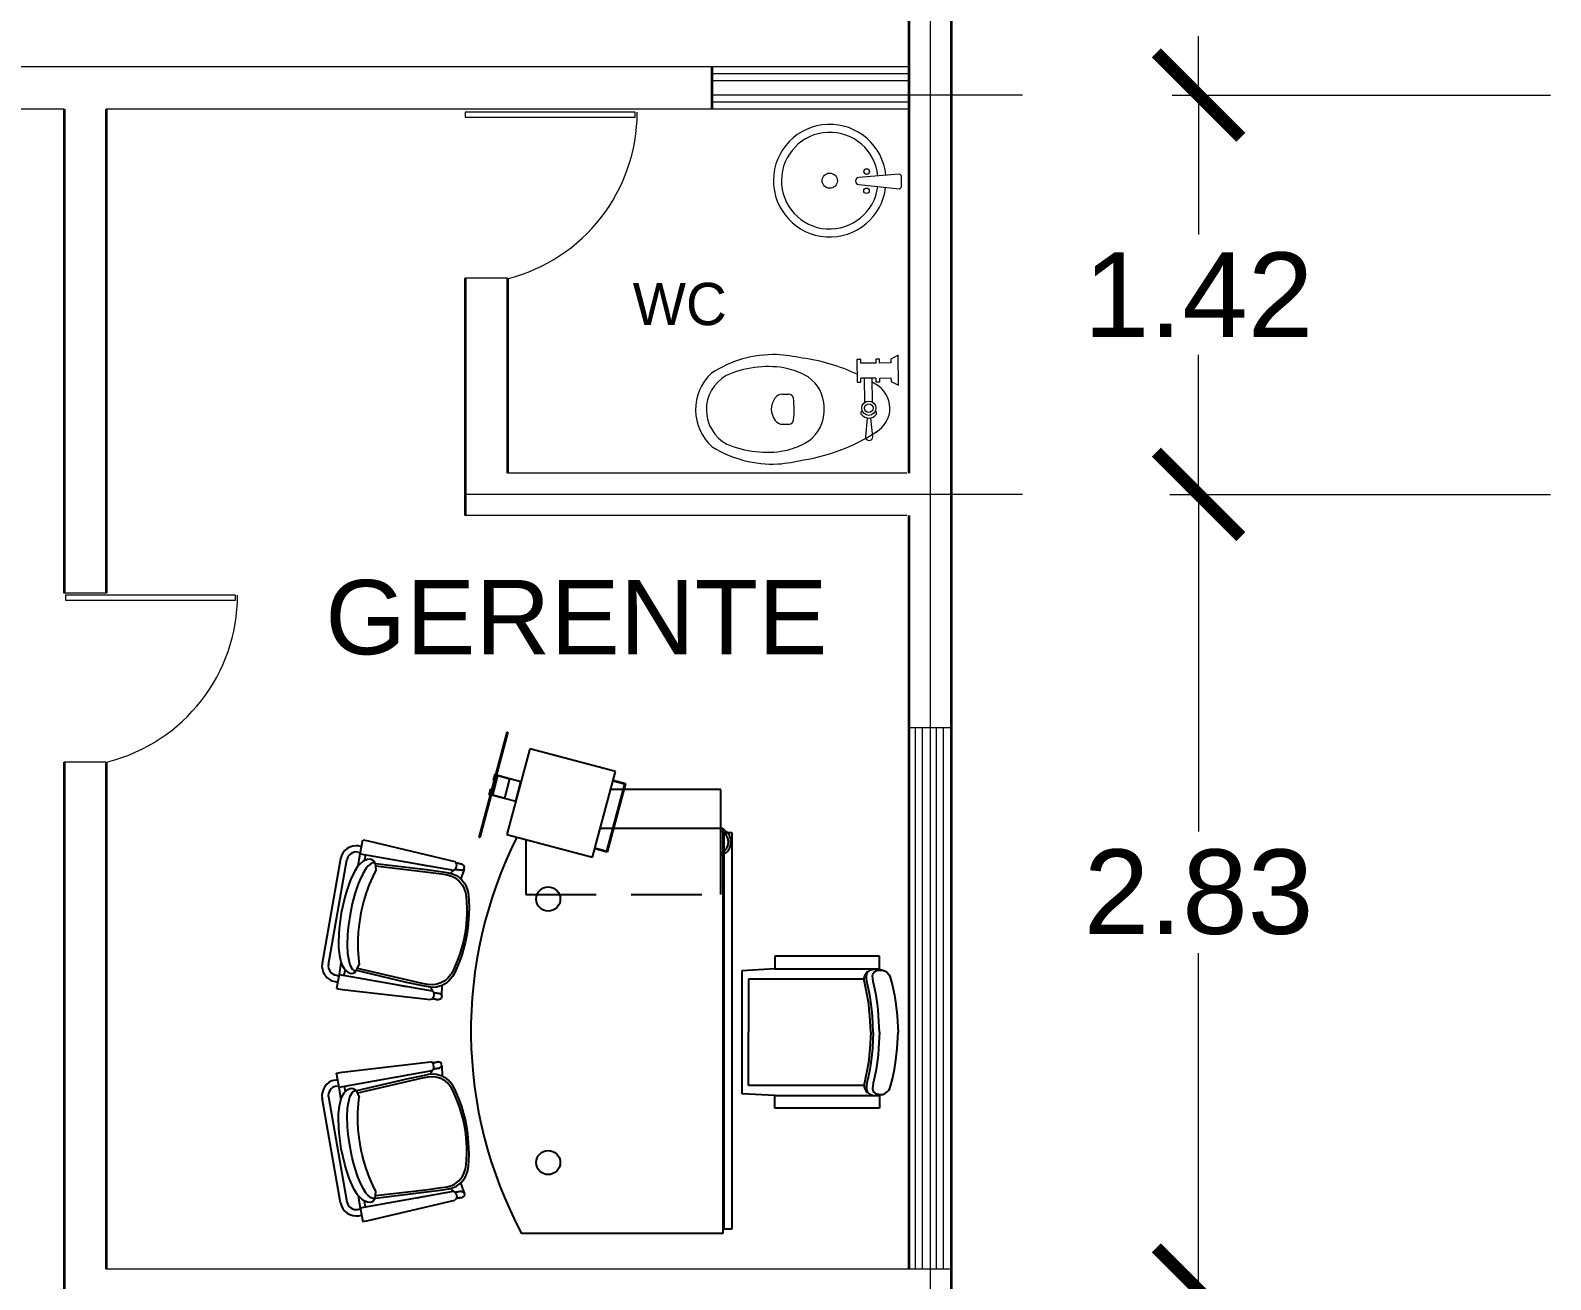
# Model space of a CAD drawing. Header units: inches. Extents: x 13 to 261, y -112 to -47.
# Drawn here: x 112.93 to 118.33, y -89.88 to -85.45 of the extents above; entities that cross this region are included whole.
import ezdxf

# ---------------------------------------------------------------- set-up
doc = ezdxf.new("R2010")
doc.units = ezdxf.units.IN
doc.header["$MEASUREMENT"] = 0
doc.linetypes.add('ACAD_ISO04W100', pattern=[30, 24, -3, 0, -3])
doc.linetypes.add('HIDDEN', pattern=[0.375, 0.25, -0.125])
for name, color, linetype, lineweight in [('COTAS', 192, 'Continuous', 13), ('EJES', 1, 'ACAD_ISO04W100', 13), ('ESCALERAS', 182, 'Continuous', 18), ('MUE', 41, 'Continuous', 13), ('MUROS', 5, 'Continuous', 35), ('puerta', 23, 'Continuous', 9), ('TEXTOS', 124, 'Continuous', 30), ('VENTANAS', 4, 'Continuous', 13)]:
    doc.layers.add(name, color=color, linetype=linetype, lineweight=lineweight)
doc.styles.add('COTAS', font='ARIALUNI.TTF', dxfattribs={"height": 0.3})
doc.styles.add('TEXTOS', font='ARIALUNI.TTF', dxfattribs={"height": 0.36})

# ---------------------------------------------------------------- blocks, each defined once
blk = doc.blocks.new('_ArchTick')
at = {"color": 0, "linetype": 'ByBlock', "const_width": 0.15}
blk.add_lwpolyline([(-0.5, -0.5), (0.5, 0.5)], dxfattribs=at)

msp = doc.modelspace()

# ---------------------------------------------------------------- linework, layer by layer
at = {"linetype": 'Continuous'}
for p, q in [((114.5242, -88.3134), (114.6243, -87.9396)), ((114.627, -87.9403), (114.5268, -88.3141)), ((114.6243, -87.9396), (114.627, -87.9403)), ((114.7046, -87.9984), (114.623, -88.3027)), ((115.0088, -88.0799), (114.7046, -87.9984)), ((114.5862, -88.0925), (114.5676, -88.162)), ((114.5728, -88.1634), (114.5914, -88.0939)), ((114.5798, -88.0884), (114.574, -88.1101)), ((114.5783, -88.1113), (114.5842, -88.0896)), ((114.5842, -88.0896), (114.5798, -88.0884)), ((114.6731, -88.1157), (114.5862, -88.0925)), ((114.5914, -88.0939), (114.6329, -88.105)), ((114.9273, -88.3842), (115.0088, -88.0799)), ((114.56, -88.1623), (114.5658, -88.1406)), ((114.5702, -88.1418), (114.5644, -88.1635)), ((114.5658, -88.1406), (114.5702, -88.1418)), ((114.574, -88.1101), (114.5783, -88.1113)), ((114.6329, -88.105), (114.6142, -88.1745)), ((114.6545, -88.1853), (114.6731, -88.1157)), ((115.0414, -88.1236), (114.9773, -88.3626)), ((115.0441, -88.122), (114.9789, -88.3654)), ((115.3829, -88.1431), (114.9919, -88.1431)), ((115.0001, -88.1125), (115.0414, -88.1236)), ((115.0007, -88.1103), (115.0441, -88.122)), ((115.3829, -88.2804), (115.3829, -88.1431)), ((114.5644, -88.1635), (114.56, -88.1623)), ((114.5676, -88.162), (114.6545, -88.1853)), ((114.6142, -88.1745), (114.5728, -88.1634)), ((114.623, -88.3027), (114.9273, -88.3842)), ((114.9551, -88.2804), (115.3901, -88.2804)), ((115.3901, -88.2804), (115.3901, -89.7204)), ((115.3946, -89.7046), (115.3946, -88.2961)), ((115.3946, -88.2961), (115.4216, -88.2961)), ((115.4216, -88.2961), (115.4216, -89.7046)), ((114.0941, -88.3658), (114.1035, -88.3675)), ((114.098, -88.3437), (114.1075, -88.3454)), ((114.1027, -88.372), (114.1117, -88.3226)), ((114.1117, -88.3226), (114.1307, -88.326)), ((114.1307, -88.326), (114.4387, -88.3993)), ((114.5268, -88.3141), (114.5242, -88.3134)), ((114.9789, -88.3654), (114.9355, -88.3538)), ((114.9773, -88.3626), (114.936, -88.3516)), ((114.0328, -88.3893), (113.9672, -88.7616)), ((113.9894, -88.7655), (114.055, -88.3932)), ((114.093, -88.4174), (114.0804, -88.4372)), ((114.1005, -88.409), (114.093, -88.4174)), ((114.0953, -88.4128), (114.1027, -88.372)), ((114.1122, -88.3991), (114.1005, -88.409)), ((114.1027, -88.372), (114.4333, -88.4304)), ((114.1187, -88.3952), (114.1122, -88.3991)), ((114.1215, -88.3754), (114.1179, -88.394)), ((114.1288, -88.3914), (114.1187, -88.3952)), ((114.1306, -88.415), (114.1237, -88.423)), ((114.1378, -88.3909), (114.1288, -88.3914)), ((114.1411, -88.4066), (114.1306, -88.415)), ((114.1422, -88.3918), (114.1378, -88.3909)), ((114.1468, -88.4044), (114.1411, -88.4066)), ((114.1483, -88.3951), (114.1422, -88.3918)), ((114.1528, -88.4041), (114.1468, -88.4044)), ((114.1536, -88.4009), (114.1483, -88.3951)), ((114.156, -88.4049), (114.1528, -88.4041)), ((114.156, -88.4049), (114.1536, -88.4009)), ((114.156, -88.4049), (114.1579, -88.43)), ((114.1561, -88.4064), (114.3372, -88.4278)), ((114.1568, -88.4149), (114.3338, -88.4358)), ((114.3043, -88.4076), (114.3412, -88.4141)), ((114.4432, -88.4034), (114.4387, -88.3993)), ((114.4388, -88.428), (114.4432, -88.4208)), ((114.4449, -88.4115), (114.4432, -88.4034)), ((114.4432, -88.4208), (114.4449, -88.4115)), ((114.4474, -88.4053), (114.4434, -88.4046)), ((114.4474, -88.4053), (114.4646, -88.4083)), ((114.4646, -88.4083), (114.4474, -88.4053)), ((114.4732, -88.4155), (114.4646, -88.4083)), ((114.4732, -88.4155), (114.4646, -88.4083)), ((114.4712, -88.4267), (114.4732, -88.4155)), ((114.4712, -88.4266), (114.4732, -88.4155)), ((114.0686, -88.4623), (114.0628, -88.4768)), ((114.0804, -88.4372), (114.0686, -88.4623)), ((114.0995, -88.4677), (114.0938, -88.4822)), ((114.1113, -88.4427), (114.0995, -88.4677)), ((114.1237, -88.423), (114.1113, -88.4427)), ((114.147, -88.4526), (114.1346, -88.4813)), ((114.1579, -88.43), (114.147, -88.4526)), ((114.3338, -88.4358), (114.391, -88.4434)), ((114.3372, -88.4278), (114.3958, -88.4357)), ((114.391, -88.4434), (114.411, -88.4467)), ((114.3958, -88.4357), (114.4164, -88.4391)), ((114.411, -88.4467), (114.4274, -88.4511)), ((114.4164, -88.4391), (114.4334, -88.4437)), ((114.4235, -88.4406), (114.4344, -88.4299)), ((114.4274, -88.4511), (114.4373, -88.4559)), ((114.4333, -88.4304), (114.4388, -88.428)), ((114.4334, -88.4437), (114.4437, -88.4486)), ((114.4373, -88.4559), (114.4529, -88.4675)), ((114.4396, -88.4268), (114.4435, -88.4275)), ((114.4607, -88.4304), (114.4435, -88.4275)), ((114.4435, -88.4275), (114.4607, -88.4304)), ((114.4437, -88.4486), (114.46, -88.4606)), ((114.4502, -88.4286), (114.4492, -88.4285)), ((114.4529, -88.4675), (114.4648, -88.4819)), ((114.46, -88.4606), (114.4724, -88.4757)), ((114.4712, -88.4267), (114.4601, -88.4607)), ((114.4607, -88.4304), (114.4712, -88.4266)), ((114.4607, -88.4304), (114.4712, -88.4266)), ((114.0472, -88.5262), (114.0352, -88.5816)), ((114.0521, -88.5088), (114.0472, -88.5262)), ((114.0628, -88.4768), (114.0521, -88.5088)), ((114.083, -88.5143), (114.0781, -88.5316)), ((114.0938, -88.4822), (114.083, -88.5143)), ((114.1238, -88.5107), (114.1153, -88.538)), ((114.1346, -88.4813), (114.1238, -88.5107)), ((114.4648, -88.4819), (114.4695, -88.49)), ((114.4695, -88.49), (114.4761, -88.5096)), ((114.4724, -88.4757), (114.4772, -88.4841)), ((114.4761, -88.5096), (114.4782, -88.5238)), ((114.4772, -88.4841), (114.4841, -88.5046)), ((114.4782, -88.5238), (114.4806, -88.5642)), ((114.4841, -88.5046), (114.4863, -88.5194)), ((114.4863, -88.5194), (114.4888, -88.5616)), ((114.0352, -88.5816), (114.0275, -88.6378)), ((114.0737, -88.5497), (114.0661, -88.587)), ((114.0781, -88.5316), (114.0737, -88.5497)), ((114.1072, -88.5704), (114.1035, -88.589)), ((114.1081, -88.5657), (114.1072, -88.5704)), ((114.1092, -88.561), (114.1081, -88.5657)), ((114.1153, -88.538), (114.1092, -88.561)), ((114.4806, -88.5642), (114.4804, -88.5876)), ((114.4888, -88.5616), (114.4886, -88.586)), ((114.0604, -88.6247), (114.0585, -88.6432)), ((114.0661, -88.587), (114.0604, -88.6247)), ((114.0985, -88.6216), (114.0956, -88.6499)), ((114.1019, -88.5983), (114.0985, -88.6216)), ((114.1035, -88.589), (114.1019, -88.5983)), ((114.4769, -88.6349), (114.4733, -88.6583)), ((114.4804, -88.5876), (114.4769, -88.6349)), ((114.4849, -88.6352), (114.4813, -88.6596)), ((114.4886, -88.586), (114.4849, -88.6352)), ((114.0262, -88.6558), (114.0253, -88.6896)), ((114.0253, -88.6896), (114.0258, -88.7051)), ((114.0275, -88.6378), (114.0262, -88.6558)), ((114.0571, -88.6612), (114.0563, -88.695)), ((114.0585, -88.6432), (114.0571, -88.6612)), ((114.0956, -88.6499), (114.0942, -88.6786)), ((114.0942, -88.6786), (114.0943, -88.7099)), ((114.4686, -88.6815), (114.4559, -88.727)), ((114.4763, -88.6838), (114.463, -88.7314)), ((114.4733, -88.6583), (114.4686, -88.6815)), ((114.4813, -88.6596), (114.4763, -88.6838)), ((114.0258, -88.7051), (114.0283, -88.7327)), ((114.0283, -88.7327), (114.0334, -88.7557)), ((114.0563, -88.695), (114.0577, -88.725)), ((114.0577, -88.725), (114.0592, -88.7382)), ((114.0592, -88.7382), (114.0642, -88.7609)), ((114.0943, -88.7099), (114.0961, -88.7411)), ((114.0961, -88.7411), (114.0986, -88.7661)), ((114.4559, -88.727), (114.448, -88.7491)), ((114.463, -88.7314), (114.4548, -88.7544)), ((115.5749, -88.7357), (115.5749, -88.7807)), ((115.9469, -88.7357), (115.5749, -88.7357)), ((115.9469, -88.7807), (115.9469, -88.7357)), ((114.0341, -88.7597), (114.0271, -88.8005)), ((114.0334, -88.7557), (114.0375, -88.7661)), ((114.0375, -88.7661), (114.0452, -88.7795)), ((114.0452, -88.7795), (114.0499, -88.7853)), ((114.0459, -88.8038), (114.049, -88.7851)), ((114.0499, -88.7853), (114.0581, -88.7923)), ((114.0581, -88.7923), (114.0664, -88.7959)), ((114.0642, -88.7609), (114.0679, -88.7708)), ((114.0664, -88.7959), (114.0708, -88.7965)), ((114.0679, -88.7708), (114.0749, -88.7822)), ((114.0708, -88.7965), (114.0776, -88.7955)), ((114.0749, -88.7822), (114.0795, -88.7862)), ((114.0776, -88.7955), (114.0847, -88.7919)), ((114.0795, -88.7862), (114.085, -88.7886)), ((114.0847, -88.7919), (114.0882, -88.7889)), ((114.085, -88.7886), (114.0882, -88.7889)), ((114.0884, -88.7879), (114.0989, -88.7649)), ((114.2666, -88.8283), (114.0893, -88.7865)), ((114.2662, -88.8196), (114.0928, -88.7788)), ((114.425, -88.7989), (114.4121, -88.8151)), ((114.4319, -88.7862), (114.425, -88.7989)), ((114.438, -88.7931), (114.4308, -88.8063)), ((114.448, -88.7491), (114.4319, -88.7862)), ((114.4548, -88.7544), (114.438, -88.7931)), ((115.5749, -88.7807), (115.4579, -88.7874)), ((115.4579, -88.7874), (115.4579, -89.2239)), ((115.5749, -88.7807), (115.9469, -88.7807)), ((115.8975, -88.799), (115.904, -88.7901)), ((115.9008, -88.799), (115.9027, -88.7949)), ((115.9027, -88.7949), (115.9053, -88.7912)), ((115.9053, -88.7912), (115.9085, -88.7882)), ((115.9085, -88.7882), (115.9123, -88.7856)), ((115.9123, -88.7856), (115.9209, -88.7823)), ((115.9209, -88.7823), (115.9302, -88.7811)), ((115.9226, -88.8002), (115.9242, -88.7966)), ((115.9242, -88.7966), (115.9264, -88.7934)), ((115.9264, -88.7934), (115.9292, -88.7907)), ((115.9292, -88.7907), (115.9325, -88.7885)), ((115.9302, -88.7811), (115.9397, -88.7816)), ((115.9325, -88.7885), (115.9368, -88.7868)), ((115.9368, -88.7868), (115.9425, -88.7856)), ((115.9397, -88.7816), (115.9489, -88.7829)), ((115.9425, -88.7856), (115.958, -88.7847)), ((115.9489, -88.7829), (115.9578, -88.7853)), ((115.9578, -88.7853), (115.9664, -88.7889)), ((115.9664, -88.7889), (115.9739, -88.7939)), ((115.9739, -88.7939), (115.98, -88.8005)), ((114.013, -88.8255), (114.0226, -88.8272)), ((114.0169, -88.8034), (114.0264, -88.8051)), ((114.0271, -88.8005), (114.0187, -88.85)), ((114.0187, -88.85), (114.0377, -88.8534)), ((114.0271, -88.8005), (114.3577, -88.8588)), ((114.2287, -88.836), (114.2656, -88.8426)), ((114.3225, -88.832), (114.2662, -88.8196)), ((114.3244, -88.8409), (114.2666, -88.8283)), ((114.3424, -88.8358), (114.3225, -88.832)), ((114.3448, -88.8448), (114.3244, -88.8409)), ((114.3593, -88.8373), (114.3424, -88.8358)), ((114.3623, -88.8463), (114.3448, -88.8448)), ((114.3521, -88.8458), (114.3586, -88.8596)), ((114.3703, -88.8362), (114.3593, -88.8373)), ((114.3738, -88.8452), (114.3623, -88.8463)), ((114.3889, -88.8306), (114.3703, -88.8362)), ((114.3932, -88.8394), (114.3738, -88.8452)), ((114.405, -88.8212), (114.3889, -88.8306)), ((114.3921, -88.8752), (114.3933, -88.8394)), ((114.41, -88.8295), (114.3932, -88.8394)), ((114.4121, -88.8151), (114.405, -88.8212)), ((114.4174, -88.8232), (114.41, -88.8295)), ((114.4308, -88.8063), (114.4174, -88.8232)), ((115.8899, -88.8167), (115.481, -88.8167)), ((115.481, -88.8167), (115.481, -89.0057)), ((115.8922, -88.8135), (115.8932, -88.8078)), ((115.8924, -88.8215), (115.8922, -88.8135)), ((115.8939, -88.8319), (115.8924, -88.8215)), ((115.8932, -88.8078), (115.8975, -88.799)), ((115.8967, -88.8448), (115.8939, -88.8319)), ((115.9028, -88.8741), (115.8967, -88.8448)), ((115.8998, -88.8049), (115.9008, -88.799)), ((115.9002, -88.8138), (115.8998, -88.8049)), ((115.9019, -88.8256), (115.9002, -88.8138)), ((115.9049, -88.8404), (115.9019, -88.8256)), ((115.9117, -88.8731), (115.9049, -88.8404)), ((115.9219, -88.8057), (115.9226, -88.8002)), ((115.9224, -88.8142), (115.9219, -88.8057)), ((115.9242, -88.8259), (115.9224, -88.8142)), ((115.9273, -88.8406), (115.9242, -88.8259)), ((115.934, -88.8733), (115.9273, -88.8406)), ((115.98, -88.8005), (115.9827, -88.8059)), ((115.9827, -88.8059), (115.9858, -88.8143)), ((115.9858, -88.8143), (115.9927, -88.8406)), ((115.9927, -88.8406), (115.9994, -88.8733)), ((114.0377, -88.8534), (114.3523, -88.8898)), ((114.3578, -88.8875), (114.3523, -88.8898)), ((114.3577, -88.8588), (114.3622, -88.8629)), ((114.3622, -88.8804), (114.3578, -88.8875)), ((114.3624, -88.8871), (114.3585, -88.8864)), ((114.3622, -88.8629), (114.3638, -88.8711)), ((114.3638, -88.8711), (114.3622, -88.8804)), ((114.3624, -88.8643), (114.3664, -88.865)), ((114.3624, -88.8871), (114.3796, -88.8902)), ((114.3796, -88.8902), (114.3624, -88.8871)), ((114.3835, -88.8681), (114.3664, -88.865)), ((114.3664, -88.865), (114.3835, -88.8681)), ((114.3731, -88.8662), (114.372, -88.866)), ((114.3902, -88.8864), (114.3796, -88.8902)), ((114.3902, -88.8864), (114.3796, -88.8902)), ((114.3835, -88.8681), (114.3921, -88.8753)), ((114.3835, -88.8681), (114.3921, -88.8753)), ((114.3921, -88.8752), (114.3902, -88.8864)), ((114.3921, -88.8753), (114.3902, -88.8864)), ((115.9079, -88.906), (115.9028, -88.8741)), ((115.9101, -88.9246), (115.9079, -88.906)), ((115.9169, -88.9061), (115.9117, -88.8731)), ((115.921, -88.9476), (115.9169, -88.9061)), ((115.9392, -88.9063), (115.934, -88.8733)), ((115.9414, -88.9249), (115.9392, -88.9063)), ((115.9994, -88.8733), (116.0046, -88.9063)), ((116.0046, -88.9063), (116.0087, -88.9478)), ((115.912, -88.9475), (115.9101, -88.9246)), ((115.9154, -89.0058), (115.912, -88.9475)), ((115.9244, -89.0059), (115.921, -88.9476)), ((115.9433, -88.9478), (115.9414, -88.9249)), ((115.9467, -89.0061), (115.9433, -88.9478)), ((116.0087, -88.9478), (116.0121, -89.0061)), ((115.481, -89.1947), (115.481, -89.0057)), ((115.9154, -89.0056), (115.912, -89.0639)), ((115.9244, -89.0055), (115.921, -89.0638)), ((115.9467, -89.0053), (115.9433, -89.0636)), ((116.0087, -89.0636), (116.0121, -89.0053)), ((115.912, -89.0639), (115.9101, -89.0868)), ((115.921, -89.0638), (115.9169, -89.1053)), ((115.9433, -89.0636), (115.9414, -89.0865)), ((116.0046, -89.1051), (116.0087, -89.0636)), ((114.0377, -89.1474), (114.3523, -89.111)), ((114.3578, -89.1133), (114.3523, -89.111)), ((114.3622, -89.1204), (114.3578, -89.1133)), ((114.3624, -89.1137), (114.3585, -89.1144)), ((114.3638, -89.1297), (114.3622, -89.1204)), ((114.3624, -89.1137), (114.3796, -89.1106)), ((114.3796, -89.1106), (114.3624, -89.1137)), ((114.3902, -89.1144), (114.3796, -89.1106)), ((114.3902, -89.1144), (114.3796, -89.1106)), ((114.3921, -89.1256), (114.3902, -89.1144)), ((114.3921, -89.1255), (114.3902, -89.1144)), ((115.9079, -89.1054), (115.9028, -89.1373)), ((115.9101, -89.0868), (115.9079, -89.1054)), ((115.9169, -89.1053), (115.9117, -89.1383)), ((115.9392, -89.1051), (115.934, -89.1381)), ((115.9414, -89.0865), (115.9392, -89.1051)), ((115.9994, -89.1381), (116.0046, -89.1051)), ((114.013, -89.1752), (114.0226, -89.1736)), ((114.0187, -89.1507), (114.0377, -89.1474)), ((114.0271, -89.2003), (114.0187, -89.1507)), ((114.0271, -89.2003), (114.3577, -89.142)), ((114.2666, -89.1725), (114.0893, -89.2142)), ((114.2287, -89.1647), (114.2656, -89.1582)), ((114.3225, -89.1687), (114.2662, -89.1811)), ((114.3244, -89.1598), (114.2666, -89.1725)), ((114.3424, -89.165), (114.3225, -89.1687)), ((114.3448, -89.156), (114.3244, -89.1598)), ((114.3593, -89.1635), (114.3424, -89.165)), ((114.3623, -89.1545), (114.3448, -89.156)), ((114.3521, -89.1549), (114.3586, -89.1412)), ((114.3577, -89.142), (114.3622, -89.1379)), ((114.3703, -89.1646), (114.3593, -89.1635)), ((114.3622, -89.1379), (114.3638, -89.1297)), ((114.3738, -89.1556), (114.3623, -89.1545)), ((114.3624, -89.1365), (114.3664, -89.1358)), ((114.3835, -89.1327), (114.3664, -89.1358)), ((114.3664, -89.1358), (114.3835, -89.1327)), ((114.3889, -89.1701), (114.3703, -89.1646)), ((114.3731, -89.1346), (114.372, -89.1348)), ((114.3932, -89.1614), (114.3738, -89.1556)), ((114.3835, -89.1327), (114.3921, -89.1255)), ((114.3835, -89.1327), (114.3921, -89.1255)), ((114.405, -89.1796), (114.3889, -89.1701)), ((114.3921, -89.1256), (114.3933, -89.1614)), ((114.41, -89.1712), (114.3932, -89.1614)), ((114.4174, -89.1775), (114.41, -89.1712)), ((115.8967, -89.1666), (115.8939, -89.1795)), ((115.9028, -89.1373), (115.8967, -89.1666)), ((115.9049, -89.171), (115.9019, -89.1858)), ((115.9117, -89.1383), (115.9049, -89.171)), ((115.9273, -89.1708), (115.9242, -89.1855)), ((115.934, -89.1381), (115.9273, -89.1708)), ((115.9858, -89.1971), (115.9927, -89.1708)), ((115.9927, -89.1708), (115.9994, -89.1381)), ((114.0169, -89.1974), (114.0264, -89.1957)), ((114.0341, -89.2411), (114.0271, -89.2003)), ((114.0375, -89.2346), (114.0452, -89.2213)), ((114.0452, -89.2213), (114.0499, -89.2155)), ((114.0459, -89.197), (114.049, -89.2157)), ((114.0499, -89.2155), (114.0581, -89.2085)), ((114.0581, -89.2085), (114.0664, -89.2048)), ((114.0642, -89.2399), (114.0679, -89.23)), ((114.0664, -89.2048), (114.0708, -89.2043)), ((114.0679, -89.23), (114.0749, -89.2186)), ((114.0708, -89.2043), (114.0776, -89.2052)), ((114.0749, -89.2186), (114.0795, -89.2145)), ((114.0776, -89.2052), (114.0847, -89.2089)), ((114.0795, -89.2145), (114.085, -89.2122)), ((114.0847, -89.2089), (114.0882, -89.2119)), ((114.085, -89.2122), (114.0882, -89.2119)), ((114.0884, -89.2129), (114.0989, -89.2358)), ((114.2662, -89.1811), (114.0928, -89.222)), ((114.4121, -89.1857), (114.405, -89.1796)), ((114.425, -89.2019), (114.4121, -89.1857)), ((114.4308, -89.1945), (114.4174, -89.1775)), ((114.4319, -89.2145), (114.425, -89.2019)), ((114.438, -89.2076), (114.4308, -89.1945)), ((114.448, -89.2517), (114.4319, -89.2145)), ((114.4548, -89.2464), (114.438, -89.2076)), ((115.5749, -89.2307), (115.4579, -89.2239)), ((115.8899, -89.1947), (115.481, -89.1947)), ((115.5749, -89.2757), (115.5749, -89.2307)), ((115.5749, -89.2307), (115.9469, -89.2307)), ((115.8924, -89.1899), (115.8922, -89.1979)), ((115.8922, -89.1979), (115.8932, -89.2036)), ((115.8939, -89.1795), (115.8924, -89.1899)), ((115.8932, -89.2036), (115.8975, -89.2124)), ((115.8975, -89.2124), (115.904, -89.2212)), ((115.9002, -89.1976), (115.8998, -89.2065)), ((115.8998, -89.2065), (115.9008, -89.2124)), ((115.9019, -89.1858), (115.9002, -89.1976)), ((115.9008, -89.2124), (115.9027, -89.2165)), ((115.9027, -89.2165), (115.9053, -89.2202)), ((115.9053, -89.2202), (115.9085, -89.2232)), ((115.9085, -89.2232), (115.9123, -89.2257)), ((115.9123, -89.2257), (115.9209, -89.2291)), ((115.9209, -89.2291), (115.9302, -89.2302)), ((115.9224, -89.1971), (115.9219, -89.2057)), ((115.9219, -89.2057), (115.9226, -89.2112)), ((115.9242, -89.1855), (115.9224, -89.1971)), ((115.9226, -89.2112), (115.9242, -89.2148)), ((115.9242, -89.2148), (115.9264, -89.218)), ((115.9264, -89.218), (115.9292, -89.2207)), ((115.9292, -89.2207), (115.9325, -89.2229)), ((115.9302, -89.2302), (115.9397, -89.2298)), ((115.9325, -89.2229), (115.9368, -89.2246)), ((115.9368, -89.2246), (115.9425, -89.2258)), ((115.9397, -89.2298), (115.9489, -89.2284)), ((115.9425, -89.2258), (115.958, -89.2266)), ((115.9469, -89.2307), (115.9469, -89.2757)), ((115.9489, -89.2284), (115.9578, -89.2261)), ((115.9578, -89.2261), (115.9664, -89.2225)), ((115.9664, -89.2225), (115.9739, -89.2175)), ((115.9739, -89.2175), (115.98, -89.2109)), ((115.98, -89.2109), (115.9827, -89.2055)), ((115.9827, -89.2055), (115.9858, -89.1971)), ((114.0328, -89.6115), (113.9672, -89.2392)), ((113.9894, -89.2353), (114.055, -89.6076)), ((114.0258, -89.2956), (114.0283, -89.268)), ((114.0283, -89.268), (114.0334, -89.2451)), ((114.0334, -89.2451), (114.0375, -89.2346)), ((114.0563, -89.3057), (114.0577, -89.2758)), ((114.0577, -89.2758), (114.0592, -89.2626)), ((114.0592, -89.2626), (114.0642, -89.2399)), ((114.0943, -89.2908), (114.0961, -89.2597)), ((114.0961, -89.2597), (114.0986, -89.2347)), ((114.4559, -89.2737), (114.448, -89.2517)), ((114.463, -89.2694), (114.4548, -89.2464)), ((114.4686, -89.3193), (114.4559, -89.2737)), ((114.4763, -89.3169), (114.463, -89.2694)), ((115.9469, -89.2757), (115.5749, -89.2757)), ((114.0253, -89.3112), (114.0258, -89.2956)), ((114.0262, -89.345), (114.0253, -89.3112)), ((114.0571, -89.3395), (114.0563, -89.3057)), ((114.0942, -89.3222), (114.0943, -89.2908)), ((114.0956, -89.3508), (114.0942, -89.3222)), ((114.4733, -89.3425), (114.4686, -89.3193)), ((114.4813, -89.3411), (114.4763, -89.3169)), ((114.0275, -89.363), (114.0262, -89.345)), ((114.0352, -89.4192), (114.0275, -89.363)), ((114.0585, -89.3575), (114.0571, -89.3395)), ((114.0604, -89.376), (114.0585, -89.3575)), ((114.0661, -89.4138), (114.0604, -89.376)), ((114.0985, -89.3792), (114.0956, -89.3508)), ((114.1019, -89.4025), (114.0985, -89.3792)), ((114.4769, -89.3659), (114.4733, -89.3425)), ((114.4804, -89.4131), (114.4769, -89.3659)), ((114.4849, -89.3655), (114.4813, -89.3411)), ((114.4886, -89.4148), (114.4849, -89.3655)), ((114.0472, -89.4746), (114.0352, -89.4192)), ((114.0737, -89.4511), (114.0661, -89.4138)), ((114.1035, -89.4118), (114.1019, -89.4025)), ((114.1072, -89.4304), (114.1035, -89.4118)), ((114.1081, -89.4351), (114.1072, -89.4304)), ((114.1092, -89.4397), (114.1081, -89.4351)), ((114.1153, -89.4627), (114.1092, -89.4397)), ((114.4782, -89.4769), (114.4806, -89.4366)), ((114.4806, -89.4366), (114.4804, -89.4131)), ((114.4863, -89.4813), (114.4888, -89.4392)), ((114.4888, -89.4392), (114.4886, -89.4148)), ((114.0521, -89.4919), (114.0472, -89.4746)), ((114.0628, -89.524), (114.0521, -89.4919)), ((114.0781, -89.4691), (114.0737, -89.4511)), ((114.083, -89.4865), (114.0781, -89.4691)), ((114.0938, -89.5186), (114.083, -89.4865)), ((114.1238, -89.4901), (114.1153, -89.4627)), ((114.1346, -89.5195), (114.1238, -89.4901)), ((114.4695, -89.5108), (114.4761, -89.4911)), ((114.4761, -89.4911), (114.4782, -89.4769)), ((114.4772, -89.5167), (114.4841, -89.4962)), ((114.4841, -89.4962), (114.4863, -89.4813)), ((114.0686, -89.5385), (114.0628, -89.524)), ((114.0804, -89.5636), (114.0686, -89.5385)), ((114.0995, -89.533), (114.0938, -89.5186)), ((114.1113, -89.5581), (114.0995, -89.533)), ((114.147, -89.5482), (114.1346, -89.5195)), ((114.1579, -89.5708), (114.147, -89.5482)), ((114.391, -89.5573), (114.411, -89.5541)), ((114.411, -89.5541), (114.4274, -89.5496)), ((114.4274, -89.5496), (114.4373, -89.5448)), ((114.4334, -89.5571), (114.4437, -89.5521)), ((114.4373, -89.5448), (114.4529, -89.5333)), ((114.4437, -89.5521), (114.46, -89.5401)), ((114.4529, -89.5333), (114.4648, -89.5189)), ((114.46, -89.5401), (114.4724, -89.5251)), ((114.4712, -89.5741), (114.4601, -89.54)), ((114.4648, -89.5189), (114.4695, -89.5108)), ((114.4724, -89.5251), (114.4772, -89.5167)), ((114.093, -89.5834), (114.0804, -89.5636)), ((114.1005, -89.5918), (114.093, -89.5834)), ((114.0953, -89.588), (114.1027, -89.6287)), ((114.1122, -89.6017), (114.1005, -89.5918)), ((114.1027, -89.6287), (114.4333, -89.5704)), ((114.1237, -89.5778), (114.1113, -89.5581)), ((114.1187, -89.6056), (114.1122, -89.6017)), ((114.1215, -89.6254), (114.1179, -89.6068)), ((114.1288, -89.6093), (114.1187, -89.6056)), ((114.1306, -89.5858), (114.1237, -89.5778)), ((114.1411, -89.5941), (114.1306, -89.5858)), ((114.1307, -89.6748), (114.4387, -89.6015)), ((114.1468, -89.5964), (114.1411, -89.5941)), ((114.1483, -89.6057), (114.1422, -89.6089)), ((114.1528, -89.5966), (114.1468, -89.5964)), ((114.1536, -89.5999), (114.1483, -89.6057)), ((114.156, -89.5959), (114.1528, -89.5966)), ((114.156, -89.5959), (114.1536, -89.5999)), ((114.156, -89.5959), (114.1579, -89.5708)), ((114.1561, -89.5944), (114.3372, -89.5729)), ((114.1568, -89.5859), (114.3338, -89.565)), ((114.3043, -89.5932), (114.3412, -89.5867)), ((114.3338, -89.565), (114.391, -89.5573)), ((114.3372, -89.5729), (114.3958, -89.5651)), ((114.3958, -89.5651), (114.4164, -89.5617)), ((114.4164, -89.5617), (114.4334, -89.5571)), ((114.4235, -89.5602), (114.4344, -89.5709)), ((114.4333, -89.5704), (114.4388, -89.5728)), ((114.4432, -89.5974), (114.4387, -89.6015)), ((114.4388, -89.5728), (114.4432, -89.58)), ((114.4396, -89.574), (114.4435, -89.5733)), ((114.4432, -89.58), (114.4449, -89.5892)), ((114.4449, -89.5892), (114.4432, -89.5974)), ((114.4474, -89.5954), (114.4434, -89.5961)), ((114.4607, -89.5703), (114.4435, -89.5733)), ((114.4435, -89.5733), (114.4607, -89.5703)), ((114.4474, -89.5954), (114.4646, -89.5925)), ((114.4646, -89.5925), (114.4474, -89.5954)), ((114.4502, -89.5721), (114.4492, -89.5723)), ((114.4607, -89.5703), (114.4712, -89.5742)), ((114.4607, -89.5703), (114.4712, -89.5742)), ((114.4732, -89.5853), (114.4646, -89.5925)), ((114.4732, -89.5853), (114.4646, -89.5925)), ((114.4712, -89.5741), (114.4732, -89.5853)), ((114.4712, -89.5742), (114.4732, -89.5853)), ((114.0941, -89.6349), (114.1035, -89.6333)), ((114.098, -89.6571), (114.1075, -89.6554)), ((114.1027, -89.6287), (114.1117, -89.6782)), ((114.1378, -89.6099), (114.1288, -89.6093)), ((114.1422, -89.6089), (114.1378, -89.6099)), ((114.1117, -89.6782), (114.1307, -89.6748)), ((115.4216, -89.7046), (115.3946, -89.7046)), ((115.3901, -89.7204), (114.6755, -89.7204))]:
    msp.add_line(p, q, dxfattribs=at)
at = {"linetype": 'HIDDEN'}
for p, q in [((115.3829, -88.5166), (115.3829, -88.2804)), ((114.6899, -88.3206), (114.6899, -88.5166)), ((114.6899, -88.5166), (115.3829, -88.5166))]:
    msp.add_line(p, q, dxfattribs=at)
at = {"linetype": 'Continuous'}
for centre in [(114.77, -88.5324), (114.77, -89.4684)]:
    msp.add_circle(centre, 0.0428, dxfattribs=at)
for centre, radius, start, end in [((116.0255, -89.0004), 1.53, 153.2733, 208.0725), ((114.0882, -88.3991), 0.0562, 79.9999, 169.9999), ((114.0882, -88.3991), 0.0338, 79.9999, 169.9999), ((114.0228, -88.7701), 0.0562, 169.9999, 259.9999), ((114.0228, -88.7701), 0.0338, 169.9999, 259.9999), ((114.0228, -89.2306), 0.0562, 100.0001, 190.0001), ((114.0228, -89.2306), 0.0338, 100.0001, 190.0001), ((114.0882, -89.6017), 0.0338, 190.0001, 280.0001), ((114.0882, -89.6017), 0.0562, 190.0001, 280.0001)]:
    msp.add_arc(centre, radius, start, end, dxfattribs=at)
at = {"linetype": 'HIDDEN'}
for radius, start, end in [(0.0506, 286.7833, 73.2167), (0.0416, 290.5607, 69.4393)]:
    msp.add_arc((115.3683, -88.3299), radius, start, end, dxfattribs=at)
at = {"layer": 'COTAS', "color": 1}
for p, q in [((116.9854, -85.6766), (118.3293, -85.6766)), ((117.0793, -85.6766), (117.0793, -86.1726)), ((117.0793, -87.0951), (117.0793, -86.599)), ((116.4543, -87.0951), (115.8293, -87.0951)), ((116.9775, -87.0951), (118.3293, -87.0951)), ((117.0793, -87.0951), (117.0793, -88.2926)), ((117.0793, -89.9216), (117.0793, -88.7241))]:
    msp.add_line(p, q, dxfattribs=at)
at = {"layer": 'EJES', "color": 1, "ltscale": 0.3}
msp.add_line((116.1257, -47.925), (116.1257, -92.7766), dxfattribs=at)
at = {"layer": 'ESCALERAS', "color": 1}
for p, q in [((117.0793, -85.6766), (117.0793, -85.4675)), ((116.4543, -85.6766), (115.8293, -85.6766))]:
    msp.add_line(p, q, dxfattribs=at)
at = {"layer": 'ESCALERAS'}
for p, q in [((116.0507, -85.5766), (109.2507, -85.5766)), ((113.0507, -85.7266), (109.4007, -85.7266)), ((114.6254, -85.7266), (113.2007, -85.7266)), ((116.0507, -85.7266), (114.6254, -85.7266)), ((114.6254, -86.3266), (114.4754, -86.3266)), ((116.0428, -87.0201), (114.6254, -87.0201)), ((116.0428, -87.0951), (114.4754, -87.0951)), ((116.0428, -87.1701), (114.4754, -87.1701)), ((114.6254, -87.1701), (114.4754, -87.1701)), ((113.2007, -87.4466), (113.0507, -87.4466)), ((116.0507, -87.923), (116.2007, -87.923)), ((113.2007, -88.0466), (113.0507, -88.0466)), ((116.2007, -89.8466), (113.2007, -89.8466))]:
    msp.add_line(p, q, dxfattribs=at)
at = {"layer": 'MUE'}
for p, q in [((115.8795, -86.6159), (115.8661, -86.6161)), ((115.8661, -86.6161), (115.8671, -86.6961)), ((115.8797, -86.6293), (115.8795, -86.6159)), ((115.933, -86.6286), (115.8797, -86.6293)), ((115.9462, -86.6151), (115.9329, -86.6153)), ((115.9329, -86.6153), (115.933, -86.6286)), ((115.9464, -86.6285), (115.9462, -86.6151)), ((115.9864, -86.628), (115.9464, -86.6285)), ((116.0128, -86.601), (115.9862, -86.6146)), ((115.9862, -86.6146), (115.9864, -86.628)), ((116.014, -86.7077), (116.0128, -86.601)), ((115.9337, -86.682), (115.8803, -86.6826)), ((115.8805, -86.696), (115.8803, -86.6826)), ((115.8947, -86.7677), (115.8936, -86.6825)), ((115.9213, -86.7674), (115.9203, -86.6822)), ((115.9337, -86.682), (115.9338, -86.6953)), ((115.947, -86.6818), (115.987, -86.6814)), ((115.9472, -86.6952), (115.947, -86.6818)), ((115.987, -86.6814), (115.9872, -86.6947)), ((115.8671, -86.6961), (115.8805, -86.696)), ((115.9338, -86.6953), (115.9472, -86.6952)), ((115.9872, -86.6947), (116.014, -86.7077)), ((115.8818, -86.811), (115.8817, -86.8008)), ((115.9352, -86.8104), (115.9351, -86.8002)), ((115.902, -86.8241), (115.8961, -86.8909)), ((115.9228, -86.8906), (115.9153, -86.824))]:
    msp.add_line(p, q, dxfattribs=at)
at = {"layer": 'MUE', "linetype": 'ByBlock'}
for p, q in [((115.6016, -86.7395), (115.6239, -86.7392)), ((115.6028, -86.846), (115.6251, -86.8457))]:
    msp.add_line(p, q, dxfattribs=at)
at = {"layer": 'MUE'}
msp.add_lwpolyline([(115.8732, -85.9947), (116.0157, -86.0098, 0.436434), (116.0239, -86.0024), (116.0243, -85.9656, 0.436434), (116.0164, -85.958), (115.8735, -85.9697, 1)], format="xyb", close=True, dxfattribs=at)
for centre, radius in [((115.7696, -85.9809), 0.027), ((115.9009, -85.9483), 0.00976), ((115.9001, -86.0167), 0.00976), ((115.9083, -86.7891), 0.0253), ((115.9083, -86.7891), 0.0153)]:
    msp.add_circle(centre, radius, dxfattribs=at)
for centre, radius, start, end in [((115.7696, -85.9809), 0.2, 5.4628, 353.1619), ((115.7696, -85.9809), 0.1717, 5.5927, 353.0319), ((115.8863, -86.7893), 0.097, 299.6704, 61.7049), ((115.9083, -86.7907), 0.0334, 217.5576, 323.8178), ((115.9095, -86.8908), 0.0133, 180.6877, 0.6877)]:
    msp.add_arc(centre, radius, start, end, dxfattribs=at)
at = {"layer": 'MUE', "linetype": 'ByBlock'}
for centre, radius, start, end in [((115.5714, -87.0041), 0.4055, 88.622, 123.1688), ((115.5382, -87.2633), 0.666, 78.397, 86.3083), ((115.5818, -87.2739), 0.6691, 64.7943, 82.2404), ((115.4709, -86.7943), 0.1776, 133.1239, 228.2515), ((115.4709, -86.7943), 0.1394, 119.8038, 241.5715), ((115.5511, -87.0055), 0.3642, 81.2415, 114.2332), ((115.5539, -86.918), 0.2775, 63.285, 79.0682), ((115.621, -86.7847), 0.1283, 6.9296, 63.285), ((115.602, -86.7728), 0.0333, 90.6877, 143.8178), ((115.6241, -86.7558), 0.0167, 7.3369, 90.6877), ((115.5818, -87.2739), 0.6691, 57.3053, 59.5919), ((115.6288, -86.7924), 0.0666, 143.8178, 217.5576), ((115.3103, -86.7962), 0.333, 354.0385, 7.3369), ((115.55, -86.7934), 0.1998, 354.4458, 6.9296), ((115.6025, -86.8127), 0.0333, 217.5576, 270.6877), ((115.6249, -86.8291), 0.0167, 270.6877, 354.0385), ((115.6212, -86.8003), 0.1283, 298.0904, 354.4458), ((115.5703, -86.3122), 0.6691, 279.135, 304.0701), ((115.5663, -86.5821), 0.4055, 238.2066, 272.7534), ((115.546, -86.5813), 0.3642, 247.1422, 280.1339), ((115.5509, -86.6687), 0.2775, 282.3072, 298.0904), ((115.527, -86.3238), 0.666, 275.0671, 282.9784)]:
    msp.add_arc(centre, radius, start, end, dxfattribs=at)
at = {"layer": 'MUROS'}
for p, q in [((116.2007, -51.8268), (116.2007, -92.7766)), ((116.0507, -83.8966), (116.0507, -85.7266)), ((115.3507, -85.5766), (115.3507, -85.7266)), ((113.0507, -85.7266), (113.0507, -87.4466)), ((113.2007, -85.7266), (113.2007, -87.4466)), ((116.0507, -85.7266), (116.0507, -87.0201)), ((114.4754, -86.3266), (114.4754, -87.1701)), ((114.6254, -86.3266), (114.6254, -87.0201)), ((116.0507, -87.1701), (116.0507, -89.8466)), ((113.0507, -88.0466), (113.0507, -90.5966)), ((113.2007, -88.0466), (113.2007, -89.8466))]:
    msp.add_line(p, q, dxfattribs=at)
at = {"layer": 'puerta'}
for p, q in [((114.4751, -85.7373), (114.4751, -85.7559)), ((115.0788, -85.7373), (114.4751, -85.7373)), ((114.4751, -85.7559), (115.0788, -85.7559)), ((115.0788, -85.7559), (115.0788, -85.7373)), ((113.0562, -87.4526), (113.0562, -87.4712)), ((113.6599, -87.4526), (113.0562, -87.4526)), ((113.0562, -87.4712), (113.6599, -87.4712)), ((113.6599, -87.4712), (113.6599, -87.4526))]:
    msp.add_line(p, q, dxfattribs=at)
for centre in [(114.4751, -85.7373), (113.0562, -87.4526)]:
    msp.add_arc(centre, 0.6108, 284.2162, 360, dxfattribs=at)
at = {"layer": 'VENTANAS'}
for p, q in [((116.0507, -85.6016), (115.3507, -85.6016)), ((116.0507, -85.6266), (115.3507, -85.6266)), ((116.0507, -85.6766), (115.3507, -85.6766)), ((116.0507, -85.7016), (115.3507, -85.7016)), ((116.0726, -87.923), (116.0726, -89.8466)), ((116.0976, -87.923), (116.0976, -89.8466)), ((116.1476, -87.923), (116.1476, -89.8466)), ((116.1726, -87.923), (116.1726, -89.8466))]:
    msp.add_line(p, q, dxfattribs=at)

# ---------------------------------------------------------------- block references
at = {"layer": 'COTAS', "color": 1, "xscale": 0.3, "yscale": 0.3, "zscale": 0.3}
for p, rotation in [((117.0793, -85.6766), 90), ((117.0793, -87.0951), 90), ((117.0793, -87.0951), 270), ((117.0793, -89.9216), 270), ((117.0793, -89.9216), 90)]:
    msp.add_blockref('_ArchTick', p, dxfattribs=dict(at, rotation=rotation))
at = {"layer": 'ESCALERAS', "color": 1, "xscale": 0.3, "yscale": 0.3, "zscale": 0.3, "rotation": 270}
msp.add_blockref('_ArchTick', (117.0793, -85.6766), dxfattribs=at)

# ---------------------------------------------------------------- texts
at = {"layer": 'COTAS', "color": 1, "char_height": 0.3, "attachment_point": 5, "style": 'COTAS'}
for s, insert in [('1.42', (117.0793, -86.3858)), ('2.83', (117.0793, -88.5084))]:
    msp.add_mtext(s, dxfattribs=dict(at, insert=insert))
at = {"layer": 'MUROS', "color": 0, "style": 'TEXTOS'}
msp.add_attdef('GERENTE', (113.9783, -87.6632), '', height=0.2641, dxfattribs=at)
at = {"layer": 'TEXTOS', "color": 0}
msp.add_text('WC', height=0.15, dxfattribs=at).set_placement((115.07, -86.4939))

doc.saveas('drawing.dxf')
